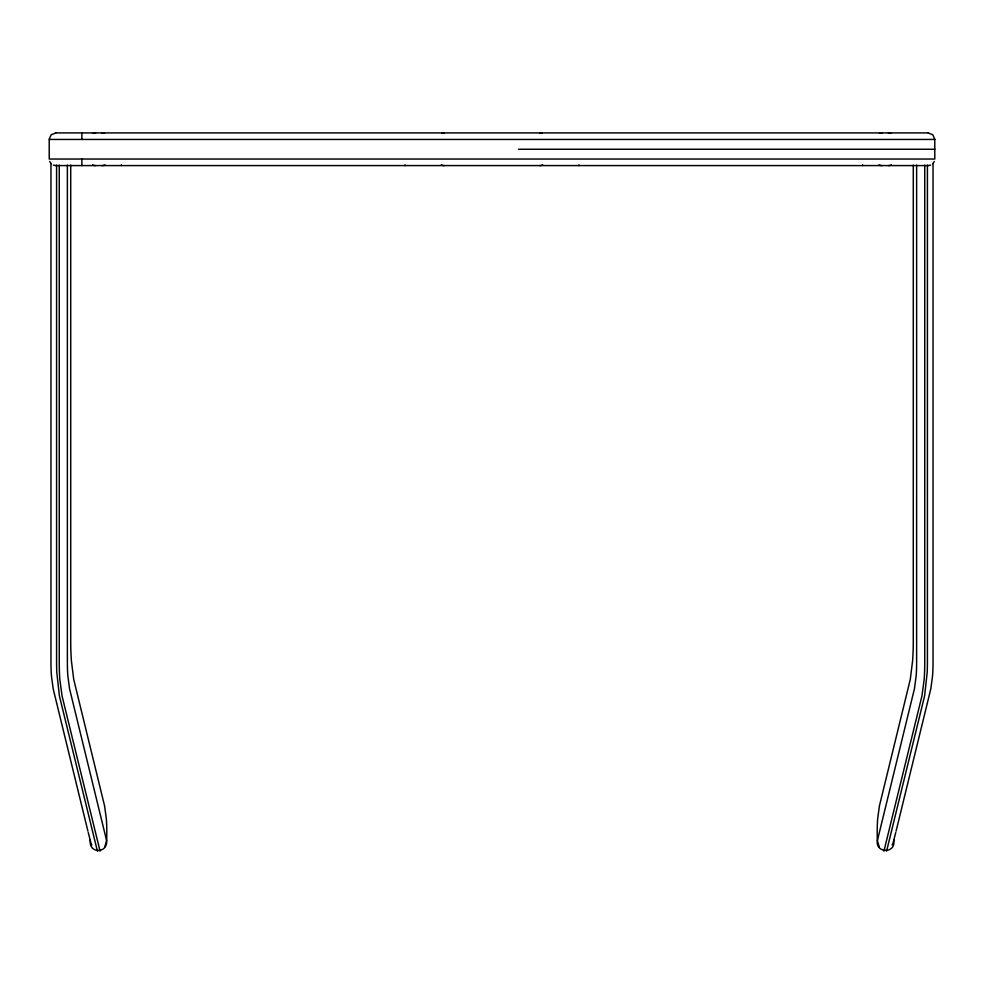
<?xml version="1.0" encoding="UTF-8"?>
<svg xmlns="http://www.w3.org/2000/svg" width="984" height="984" viewBox="0 0 984 984"><rect width="100%" height="100%" fill="white"/><g stroke="black" fill="none" stroke-linecap="round" stroke-linejoin="round"><path stroke-width="1.48" d="M924.751 165.041L924.739 664.938A45.079 8.056 90 0 1 924.173 679.415L921.946 695.959L883.939 851.086L883.447 849.672M927.408 165.041L927.408 662.429A46.789 8.364 -90 0 1 927.223 672.207L924.603 695.959L886.596 851.086L886.203 850.274M100.552 849.672L100.06 851.086L62.053 695.959L59.827 679.415A45.079 8.056 -90 0 1 59.261 664.938L59.249 165.041M49.249 139.027L51.143 134.82L55.756 132.914M97.797 850.274L97.404 851.086L59.397 695.959L56.777 672.207A46.789 8.364 -90 0 1 56.592 662.429L56.592 165.041M895.76 832.513L892.955 843.46M896.08 831.148L930.827 688.788L932.574 675.787A35.436 6.335 -90 0 0 933.029 664.409L933.029 163.541M892.771 843.829L892.119 844.961M932.857 163.664L934.308 161.45M104.808 846.781L106.629 840.644A36.506 6.519 90 0 0 106.334 818.75L104.599 806.007L73.726 679.415L71.414 661.002A54.723 9.778 90 0 1 70.725 643.425L70.713 165.066M928.244 165.583L930.643 165.115M55.719 132.914L928.281 132.914M518.494 149.248L934.8 149.248M55.719 165.583L928.281 165.583M928.244 132.914L932.857 134.82L934.763 139.322M53.357 165.115L55.756 165.583M879.192 846.781L877.371 840.644A36.506 6.519 -90 0 1 877.666 818.75L879.401 806.007L910.274 679.415L912.586 661.002A54.723 9.778 -90 0 0 913.275 643.425L913.287 165.066M91.881 844.961L91.229 843.829M49.692 161.45L51.143 163.664M91.045 843.46L88.24 832.513M87.92 831.148L53.173 688.788L51.426 675.787A35.436 6.335 90 0 1 50.971 664.409L50.971 163.541M916.633 165.041L916.621 664.409A35.436 6.335 90 0 1 916.178 675.787L914.431 688.788L877.371 840.644C875.231 853.3 895.87 853.829 893.767 840.644A36.506 6.519 -90 0 1 893.743 839.918M862.648 164.845L862.648 165.583M578.949 164.845L578.949 165.583M405.051 164.845L405.051 165.583M121.352 164.845L121.352 165.583M81.869 132.914L81.869 139.445M81.869 159.039L81.869 165.583M67.367 165.041L67.379 664.409A35.436 6.335 -90 0 0 67.822 675.787L69.569 688.788L106.629 840.644C107.699 853.681 88.88 853.804 90.233 840.644A36.506 6.519 -90 0 0 90.257 839.918M888.429 132.914A6.531 6.445 -90 0 1 890.803 133.369M93.197 133.369A6.531 6.445 90 0 1 95.571 132.914M102.016 132.914A6.531 6.445 90 0 1 104.39 133.369M441.841 133.369A6.531 6.531 0 0 1 444.239 132.914M879.61 133.369A6.531 6.445 90 0 1 881.984 132.914M539.761 132.914A6.531 6.531 0 0 1 542.159 133.369M891.381 164.845A6.531 6.445 -90 0 1 888.429 165.583M95.571 165.583A6.531 6.445 -90 0 1 92.619 164.845M881.984 165.583A6.531 6.445 90 0 1 879.019 164.845M542.762 164.845A6.531 6.531 0 0 1 539.761 165.583M104.98 164.845A6.531 6.445 90 0 1 102.016 165.583M444.239 165.583A6.531 6.531 0 0 1 441.238 164.845M934.8 139.445L49.2 139.445L49.237 159.039L934.8 159.039L934.763 139.445"/></g></svg>
